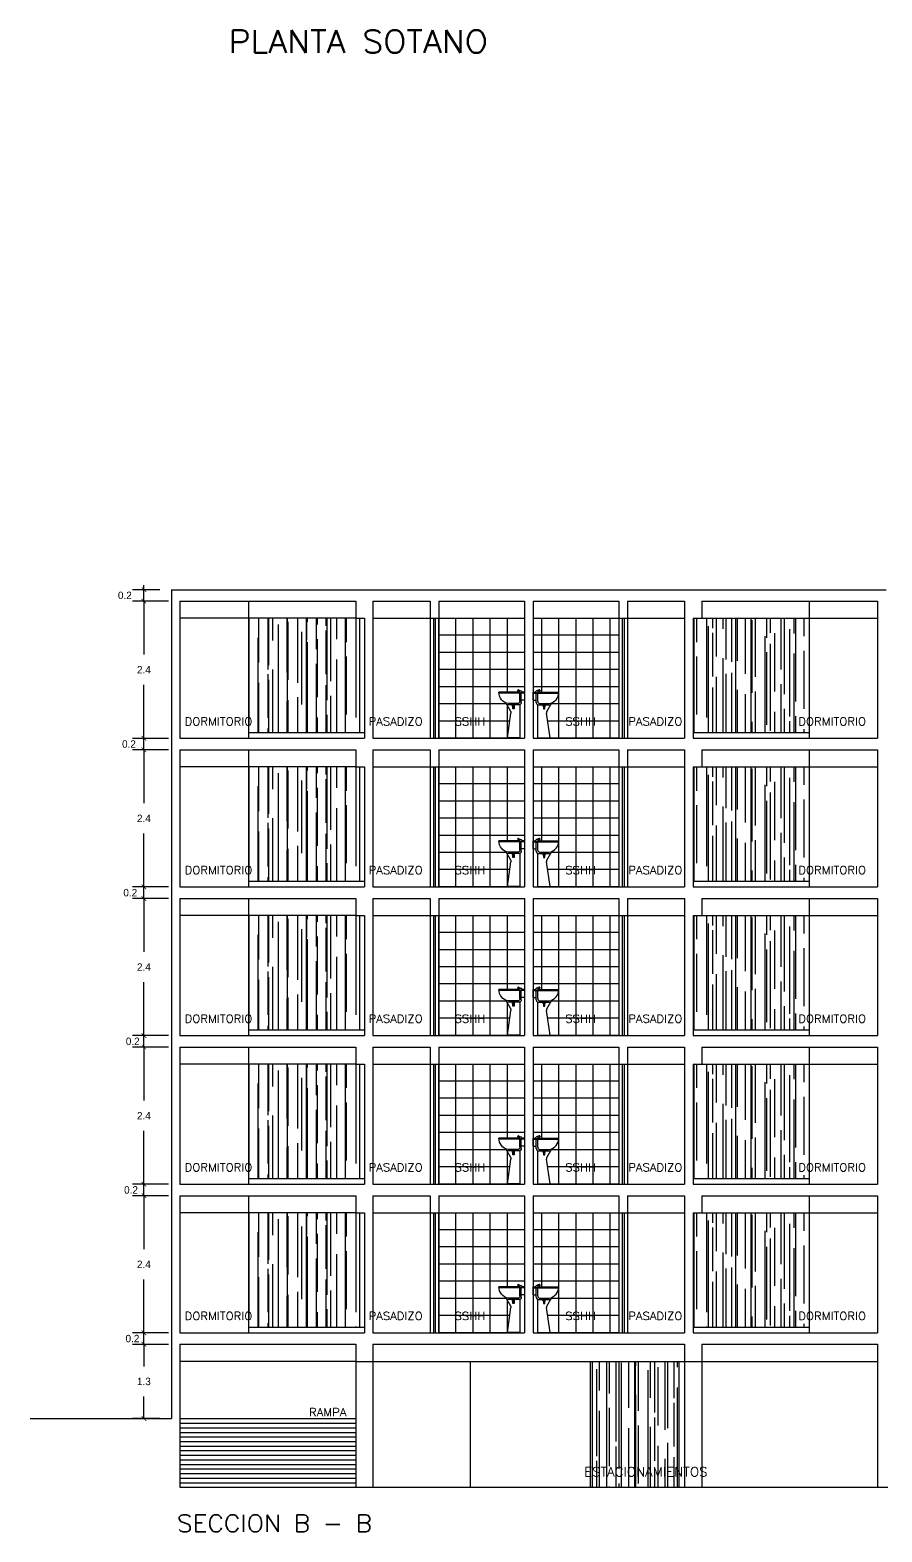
# Model space of a CAD drawing. Header units: millimetres. Extents: x 223 to 336, y 70 to 137.
# Drawn here: x 295.68 to 310.58, y 69.76 to 96.03 of the extents above; entities that cross this region are included whole.
import ezdxf

# ---------------------------------------------------------------- set-up
doc = ezdxf.new("R2010")
doc.units = ezdxf.units.MM
doc.linetypes.add('CENTERX2', pattern=[101.6, 63.5, -12.7, 12.7, -12.7])
doc.linetypes.add('HIDDEN', pattern=[9.525, 6.35, -3.175])
doc.layers.add('COTAS', color=3, linetype='Continuous', lineweight=9)
for name, color, linetype in [('linea-corte', 140, 'CENTERX2'), ('MUEBLES', 253, 'Continuous'), ('MUROS', 5, 'Continuous'), ('MUROS-BAJOS', 40, 'Continuous'), ('pisos', 8, 'Continuous'), ('PROYECCIONES', 6, 'HIDDEN'), ('TEXTOS', 4, 'Continuous')]:
    doc.layers.add(name, color=color, linetype=linetype)
doc.layers.add('VENTANAS', color=250, linetype='Continuous', plot=False)
doc.styles.add('ROMANS', font='romans.shx', dxfattribs={"height": 0.05})
doc.dimstyles.new('ISO-25', dxfattribs={"dimtxt": 0.13, "dimasz": 0.08, "dimexe": 0.2, "dimexo": 0.2, "dimgap": 0.2, "dimtad": 0, "dimtih": 1, "dimtoh": 1, "dimdec": 3, "dimdsep": 46, "dimtxsty": 'Standard', "dimblk": 'ARCHTICK', "dimcen": 3, "dimadec": 0, "dimazin": 0, "dimtfac": 1, "dimtdec": 3, "dimtmove": 0, "dimatfit": 3, "dimldrblk": 'ARCHTICK', "dimfxl": 1, "dimarcsym": 0})
pattern_1 = [(90, (-52.3726, 33.65378), (-0.254, 0.5588), [3.81, -0.508, 1.27, -0.254]), (90, (-52.4996, 33.9916), (-0.33782, -0.254), [0.762, -0.08382, 1.524, -0.1905]), (90, (-52.5885, 33.78078), (-0.17018, 1.3208), [2.032, -0.3556, 1.016, -0.254])]

# ---------------------------------------------------------------- blocks, each defined once
blk = doc.blocks.new('Lavatl04')
for p, q in [((-0.081, 0.8), (-0.081, 0.661)), ((-0.081, 0.8), (-0.041, 0.8)), ((-0.053, 0.781), (-0.041, 0.799)), ((-0.041, 0.799), (0.002, 0.782)), ((-0.004, 0.825), (0, 0.829)), ((0.01, 0.8), (0.369, 0.8)), ((0.023, 0.824), (0.011, 0.814)), ((0.026, 0.82), (0.023, 0.824)), ((0.025, 0.84), (0.034, 0.841)), ((0.036, 0.84), (0.044, 0.827)), ((-0.081, 0.782), (0.367, 0.782)), ((-0.081, 0.661), (-0.024, 0.661)), ((-0.024, 0.62), (-0.024, 0.782)), ((0, 0.584), (0, 0)), ((0.001, 0.64), (0.001, 0.782)), ((0.016, 0.58), (0.095, 0.58)), ((0.041, 0.6), (0.202, 0.6)), ((0.089, 0.58), (0.089, 0.6)), ((0.095, 0.55), (0.095, 0.58)), ((0.095, 0.55), (0.131, 0.55)), ((0.101, 0.55), (0.101, 0.507)), ((0.113, 0.52), (0.113, 0.589)), ((0.124, 0.507), (0.124, 0.55)), ((0.131, 0.55), (0.131, 0.6)), ((0.131, 0.58), (0.229, 0.58)), ((0.161, 0.46), (0.247, 0.614)), ((0.101, 0.507), (0.124, 0.507)), ((0.22, 0), (0.157, 0.435)), ((0, 0), (0.22, 0))]:
    blk.add_line(p, q)
for centre, radius, start, end in [((-0.129, 0.888), 0.125, 314.6172, 329.5794), ((-0.013, 0.795), 0.0309, 40.4446, 106.8061), ((-0.021, 0.809), 0.0329, 307.0799, 10.7008), ((0.028, 0.8), 0.04, 94.2323, 134.7027), ((0.028, 0.843), 0.0233, 265.758, 314.6559), ((0.035, 0.839), 0.002, 30.988, 94.2323), ((0.166, 0.8), 0.203, 280.1256, 0), ((0.016, 0.62), 0.04, 180, 270), ((0.041, 0.64), 0.04, 180, 270), ((0.196, 0.441), 0.04, 150.8647, 188.264)]:
    blk.add_arc(centre, radius, start, end)
blk = doc.blocks.new('_ARCHTICK')
at = {"color": 0, "linetype": 'ByBlock', "const_width": 0.15}
blk.add_lwpolyline([(-0.5, -0.5), (0.5, 0.5)], dxfattribs=at)
blk = doc.blocks.new('*D134')
at = {"layer": 'COTAS', "color": 0, "lineweight": -2, "ltscale": 0.05, "transparency": 16777216}
for p, q in [((298.102, 73.045), (297.472, 73.045)), ((297.672, 73.045), (297.672, 72.66)), ((297.672, 71.745), (297.672, 72.13)), ((297.952, 71.745), (297.472, 71.745))]:
    blk.add_line(p, q, dxfattribs=at)
at = {"layer": 'Defpoints', "color": 0, "ltscale": 0.05, "transparency": 16777216}
for p in [(297.672, 73.045), (298.302, 73.045), (298.152, 71.745)]:
    blk.add_point(p, dxfattribs=at)
at = {"layer": 'COTAS', "color": 0, "lineweight": -2, "ltscale": 0.05, "transparency": 16777216, "xscale": 0.08, "yscale": 0.08, "zscale": 0.08}
for p, rotation in [((297.672, 73.045), 90), ((297.672, 71.745), 270)]:
    blk.add_blockref('_ARCHTICK', p, dxfattribs=dict(at, rotation=rotation))
at = {"layer": 'COTAS', "color": 0, "ltscale": 0.05, "transparency": 16777216, "insert": (297.672, 72.395), "char_height": 0.13, "attachment_point": 5}
blk.add_mtext('1.3', dxfattribs=at)
blk = doc.blocks.new('*D135')
at = {"layer": 'COTAS', "color": 0, "lineweight": -2, "ltscale": 0.05, "transparency": 16777216}
for p, q in [((297.672, 73.245), (297.672, 73.325)), ((298.102, 73.245), (297.472, 73.245)), ((298.102, 73.045), (297.472, 73.045)), ((297.672, 73.045), (297.672, 73.245)), ((297.672, 73.045), (297.672, 73.245)), ((297.672, 73.045), (297.672, 72.965))]:
    blk.add_line(p, q, dxfattribs=at)
at = {"layer": 'Defpoints', "color": 0, "ltscale": 0.05, "transparency": 16777216}
for p in [(297.672, 73.245), (298.302, 73.245), (298.302, 73.045)]:
    blk.add_point(p, dxfattribs=at)
at = {"layer": 'COTAS', "color": 0, "lineweight": -2, "ltscale": 0.05, "transparency": 16777216, "xscale": 0.08, "yscale": 0.08, "zscale": 0.08}
for p, rotation in [((297.672, 73.245), 270), ((297.672, 73.045), 90)]:
    blk.add_blockref('_ARCHTICK', p, dxfattribs=dict(at, rotation=rotation))
at = {"layer": 'COTAS', "color": 0, "ltscale": 0.05, "transparency": 16777216, "insert": (297.472, 73.145), "char_height": 0.13, "attachment_point": 5}
blk.add_mtext('0.2', dxfattribs=at)
blk = doc.blocks.new('*D136')
at = {"layer": 'COTAS', "color": 0, "lineweight": -2, "ltscale": 0.05, "transparency": 16777216}
for p, q in [((298.102, 75.645), (297.472, 75.645)), ((297.672, 75.645), (297.672, 74.71)), ((297.672, 73.245), (297.672, 74.18)), ((298.102, 73.245), (297.472, 73.245))]:
    blk.add_line(p, q, dxfattribs=at)
at = {"layer": 'Defpoints', "color": 0, "ltscale": 0.05, "transparency": 16777216}
for p in [(297.672, 75.645), (298.302, 75.645), (298.302, 73.245)]:
    blk.add_point(p, dxfattribs=at)
at = {"layer": 'COTAS', "color": 0, "lineweight": -2, "ltscale": 0.05, "transparency": 16777216, "xscale": 0.08, "yscale": 0.08, "zscale": 0.08}
for p, rotation in [((297.672, 75.645), 90), ((297.672, 73.245), 270)]:
    blk.add_blockref('_ARCHTICK', p, dxfattribs=dict(at, rotation=rotation))
at = {"layer": 'COTAS', "color": 0, "ltscale": 0.05, "transparency": 16777216, "insert": (297.672, 74.445), "char_height": 0.13, "attachment_point": 5}
blk.add_mtext('2.4', dxfattribs=at)
blk = doc.blocks.new('*D137')
at = {"layer": 'COTAS', "color": 0, "lineweight": -2, "ltscale": 0.05, "transparency": 16777216}
for p, q in [((297.672, 75.845), (297.672, 75.925)), ((298.102, 75.845), (297.472, 75.845)), ((297.672, 75.645), (297.672, 75.845)), ((297.672, 75.645), (297.672, 75.845)), ((298.102, 75.645), (297.472, 75.645)), ((297.672, 75.645), (297.672, 75.565))]:
    blk.add_line(p, q, dxfattribs=at)
at = {"layer": 'Defpoints', "color": 0, "ltscale": 0.05, "transparency": 16777216}
for p in [(297.672, 75.845), (298.302, 75.845), (298.302, 75.645)]:
    blk.add_point(p, dxfattribs=at)
at = {"layer": 'COTAS', "color": 0, "lineweight": -2, "ltscale": 0.05, "transparency": 16777216, "xscale": 0.08, "yscale": 0.08, "zscale": 0.08}
for p, rotation in [((297.672, 75.845), 270), ((297.672, 75.645), 90)]:
    blk.add_blockref('_ARCHTICK', p, dxfattribs=dict(at, rotation=rotation))
at = {"layer": 'COTAS', "color": 0, "ltscale": 0.05, "transparency": 16777216, "insert": (297.447, 75.745), "char_height": 0.13, "attachment_point": 5}
blk.add_mtext('0.2', dxfattribs=at)
blk = doc.blocks.new('*D138')
at = {"layer": 'COTAS', "color": 0, "lineweight": -2, "ltscale": 0.05, "transparency": 16777216}
for p, q in [((298.102, 78.245), (297.472, 78.245)), ((297.672, 78.245), (297.672, 77.31)), ((297.672, 75.845), (297.672, 76.78)), ((298.102, 75.845), (297.472, 75.845))]:
    blk.add_line(p, q, dxfattribs=at)
at = {"layer": 'Defpoints', "color": 0, "ltscale": 0.05, "transparency": 16777216}
for p in [(297.672, 78.245), (298.302, 78.245), (298.302, 75.845)]:
    blk.add_point(p, dxfattribs=at)
at = {"layer": 'COTAS', "color": 0, "lineweight": -2, "ltscale": 0.05, "transparency": 16777216, "xscale": 0.08, "yscale": 0.08, "zscale": 0.08}
for p, rotation in [((297.672, 78.245), 90), ((297.672, 75.845), 270)]:
    blk.add_blockref('_ARCHTICK', p, dxfattribs=dict(at, rotation=rotation))
at = {"layer": 'COTAS', "color": 0, "ltscale": 0.05, "transparency": 16777216, "insert": (297.672, 77.045), "char_height": 0.13, "attachment_point": 5}
blk.add_mtext('2.4', dxfattribs=at)
blk = doc.blocks.new('*D139')
at = {"layer": 'COTAS', "color": 0, "lineweight": -2, "ltscale": 0.05, "transparency": 16777216}
for p, q in [((298.102, 78.445), (297.472, 78.445)), ((297.672, 78.445), (297.672, 78.525)), ((297.672, 78.245), (297.672, 78.445)), ((297.672, 78.245), (297.672, 78.445)), ((298.102, 78.245), (297.472, 78.245)), ((297.672, 78.245), (297.672, 78.165))]:
    blk.add_line(p, q, dxfattribs=at)
at = {"layer": 'Defpoints', "color": 0, "ltscale": 0.05, "transparency": 16777216}
for p in [(297.672, 78.445), (298.302, 78.445), (298.302, 78.245)]:
    blk.add_point(p, dxfattribs=at)
at = {"layer": 'COTAS', "color": 0, "lineweight": -2, "ltscale": 0.05, "transparency": 16777216, "xscale": 0.08, "yscale": 0.08, "zscale": 0.08}
for p, rotation in [((297.672, 78.445), 270), ((297.672, 78.245), 90)]:
    blk.add_blockref('_ARCHTICK', p, dxfattribs=dict(at, rotation=rotation))
at = {"layer": 'COTAS', "color": 0, "ltscale": 0.05, "transparency": 16777216, "insert": (297.477, 78.345), "char_height": 0.13, "attachment_point": 5}
blk.add_mtext('0.2', dxfattribs=at)
blk = doc.blocks.new('*D140')
at = {"layer": 'COTAS', "color": 0, "lineweight": -2, "ltscale": 0.05, "transparency": 16777216}
for p, q in [((298.102, 80.845), (297.472, 80.845)), ((297.672, 80.845), (297.672, 79.91)), ((297.672, 78.445), (297.672, 79.38)), ((298.102, 78.445), (297.472, 78.445))]:
    blk.add_line(p, q, dxfattribs=at)
at = {"layer": 'Defpoints', "color": 0, "ltscale": 0.05, "transparency": 16777216}
for p in [(297.672, 80.845), (298.302, 80.845), (298.302, 78.445)]:
    blk.add_point(p, dxfattribs=at)
at = {"layer": 'COTAS', "color": 0, "lineweight": -2, "ltscale": 0.05, "transparency": 16777216, "xscale": 0.08, "yscale": 0.08, "zscale": 0.08}
for p, rotation in [((297.672, 80.845), 90), ((297.672, 78.445), 270)]:
    blk.add_blockref('_ARCHTICK', p, dxfattribs=dict(at, rotation=rotation))
at = {"layer": 'COTAS', "color": 0, "ltscale": 0.05, "transparency": 16777216, "insert": (297.672, 79.645), "char_height": 0.13, "attachment_point": 5}
blk.add_mtext('2.4', dxfattribs=at)
blk = doc.blocks.new('*D141')
at = {"layer": 'COTAS', "color": 0, "lineweight": -2, "ltscale": 0.05, "transparency": 16777216}
for p, q in [((298.102, 81.045), (297.472, 81.045)), ((297.672, 81.045), (297.672, 81.125)), ((297.672, 80.845), (297.672, 81.045)), ((297.672, 80.845), (297.672, 81.045)), ((298.102, 80.845), (297.472, 80.845)), ((297.672, 80.845), (297.672, 80.765))]:
    blk.add_line(p, q, dxfattribs=at)
at = {"layer": 'Defpoints', "color": 0, "ltscale": 0.05, "transparency": 16777216}
for p in [(297.672, 81.045), (298.302, 81.045), (298.302, 80.845)]:
    blk.add_point(p, dxfattribs=at)
at = {"layer": 'COTAS', "color": 0, "lineweight": -2, "ltscale": 0.05, "transparency": 16777216, "xscale": 0.08, "yscale": 0.08, "zscale": 0.08}
for p, rotation in [((297.672, 81.045), 270), ((297.672, 80.845), 90)]:
    blk.add_blockref('_ARCHTICK', p, dxfattribs=dict(at, rotation=rotation))
at = {"layer": 'COTAS', "color": 0, "ltscale": 0.05, "transparency": 16777216, "insert": (297.434, 80.945), "char_height": 0.13, "attachment_point": 5}
blk.add_mtext('0.2', dxfattribs=at)
blk = doc.blocks.new('*D142')
at = {"layer": 'COTAS', "color": 0, "lineweight": -2, "ltscale": 0.05, "transparency": 16777216}
for p, q in [((298.102, 83.445), (297.472, 83.445)), ((297.672, 83.445), (297.672, 82.51)), ((297.672, 81.045), (297.672, 81.98)), ((298.102, 81.045), (297.472, 81.045))]:
    blk.add_line(p, q, dxfattribs=at)
at = {"layer": 'Defpoints', "color": 0, "ltscale": 0.05, "transparency": 16777216}
for p in [(297.672, 83.445), (298.302, 83.445), (298.302, 81.045)]:
    blk.add_point(p, dxfattribs=at)
at = {"layer": 'COTAS', "color": 0, "lineweight": -2, "ltscale": 0.05, "transparency": 16777216, "xscale": 0.08, "yscale": 0.08, "zscale": 0.08}
for p, rotation in [((297.672, 83.445), 90), ((297.672, 81.045), 270)]:
    blk.add_blockref('_ARCHTICK', p, dxfattribs=dict(at, rotation=rotation))
at = {"layer": 'COTAS', "color": 0, "ltscale": 0.05, "transparency": 16777216, "insert": (297.672, 82.245), "char_height": 0.13, "attachment_point": 5}
blk.add_mtext('2.4', dxfattribs=at)
blk = doc.blocks.new('*D143')
at = {"layer": 'COTAS', "color": 0, "lineweight": -2, "ltscale": 0.05, "transparency": 16777216}
for p, q in [((298.102, 83.645), (297.472, 83.645)), ((297.672, 83.645), (297.672, 83.725)), ((297.672, 83.445), (297.672, 83.645)), ((297.672, 83.445), (297.672, 83.645)), ((298.102, 83.445), (297.472, 83.445)), ((297.672, 83.445), (297.672, 83.365))]:
    blk.add_line(p, q, dxfattribs=at)
at = {"layer": 'Defpoints', "color": 0, "ltscale": 0.05, "transparency": 16777216}
for p in [(297.672, 83.645), (298.302, 83.645), (298.302, 83.445)]:
    blk.add_point(p, dxfattribs=at)
at = {"layer": 'COTAS', "color": 0, "lineweight": -2, "ltscale": 0.05, "transparency": 16777216, "xscale": 0.08, "yscale": 0.08, "zscale": 0.08}
for p, rotation in [((297.672, 83.645), 270), ((297.672, 83.445), 90)]:
    blk.add_blockref('_ARCHTICK', p, dxfattribs=dict(at, rotation=rotation))
at = {"layer": 'COTAS', "color": 0, "ltscale": 0.05, "transparency": 16777216, "insert": (297.411, 83.545), "char_height": 0.13, "attachment_point": 5}
blk.add_mtext('0.2', dxfattribs=at)
blk = doc.blocks.new('*D144')
at = {"layer": 'COTAS', "color": 0, "lineweight": -2, "ltscale": 0.05, "transparency": 16777216}
for p, q in [((298.102, 86.045), (297.472, 86.045)), ((297.672, 86.045), (297.672, 85.11)), ((297.672, 83.645), (297.672, 84.58)), ((298.102, 83.645), (297.472, 83.645))]:
    blk.add_line(p, q, dxfattribs=at)
at = {"layer": 'Defpoints', "color": 0, "ltscale": 0.05, "transparency": 16777216}
for p in [(297.672, 86.045), (298.302, 86.045), (298.302, 83.645)]:
    blk.add_point(p, dxfattribs=at)
at = {"layer": 'COTAS', "color": 0, "lineweight": -2, "ltscale": 0.05, "transparency": 16777216, "xscale": 0.08, "yscale": 0.08, "zscale": 0.08}
for p, rotation in [((297.672, 86.045), 90), ((297.672, 83.645), 270)]:
    blk.add_blockref('_ARCHTICK', p, dxfattribs=dict(at, rotation=rotation))
at = {"layer": 'COTAS', "color": 0, "ltscale": 0.05, "transparency": 16777216, "insert": (297.672, 84.845), "char_height": 0.13, "attachment_point": 5}
blk.add_mtext('2.4', dxfattribs=at)
blk = doc.blocks.new('*D145')
at = {"layer": 'COTAS', "color": 0, "lineweight": -2, "ltscale": 0.05, "transparency": 16777216}
for p, q in [((297.952, 86.245), (297.472, 86.245)), ((297.672, 86.245), (297.672, 86.325)), ((297.672, 86.045), (297.672, 86.245)), ((297.672, 86.045), (297.672, 86.245)), ((298.102, 86.045), (297.472, 86.045)), ((297.672, 86.045), (297.672, 85.965))]:
    blk.add_line(p, q, dxfattribs=at)
at = {"layer": 'Defpoints', "color": 0, "ltscale": 0.05, "transparency": 16777216}
for p in [(297.672, 86.245), (298.152, 86.245), (298.302, 86.045)]:
    blk.add_point(p, dxfattribs=at)
at = {"layer": 'COTAS', "color": 0, "lineweight": -2, "ltscale": 0.05, "transparency": 16777216, "xscale": 0.08, "yscale": 0.08, "zscale": 0.08}
for p, rotation in [((297.672, 86.245), 270), ((297.672, 86.045), 90)]:
    blk.add_blockref('_ARCHTICK', p, dxfattribs=dict(at, rotation=rotation))
at = {"layer": 'COTAS', "color": 0, "ltscale": 0.05, "transparency": 16777216, "insert": (297.339, 86.145), "char_height": 0.13, "attachment_point": 5}
blk.add_mtext('0.2', dxfattribs=at)

msp = doc.modelspace()

# ---------------------------------------------------------------- hatches: boundary and pattern name
at = {"layer": 'MUEBLES', "ltscale": 0.05}
h = msp.add_hatch(dxfattribs=at)
h.set_pattern_fill('AR-RROOF', color=256, scale=0.01, angle=90, style=0)
h.set_pattern_definition([(90, (-52.3726, 44.05378), (-0.254, 0.5588), [3.81, -0.508, 1.27, -0.254]), (90, (-52.4996, 44.3916), (-0.33782, -0.254), [0.762, -0.08382, 1.524, -0.1905]), (90, (-52.5885, 44.18078), (-0.17018, 1.3208), [2.032, -0.3556, 1.016, -0.254])])
h.paths.add_polyline_path([(300.51439, 85.74523), (299.50189, 85.74523), (299.50189, 83.74523), (300.51439, 83.74523)])
h.paths.add_polyline_path([(301.52689, 85.74523), (301.37689, 85.74523), (300.51439, 85.74523), (300.51439, 83.74523), (301.52689, 83.74523)])
h.paths.add_polyline_path([(307.27689, 83.74523), (308.28939, 83.74523), (308.28939, 85.74523), (307.42689, 85.74523), (307.27689, 85.74523)])
h.paths.add_polyline_path([(309.30189, 85.74523), (308.28939, 85.74523), (308.28939, 83.74523), (309.30189, 83.74523)])
h = msp.add_hatch(dxfattribs=at)
h.set_pattern_fill('AR-RROOF', color=256, scale=0.01, angle=90, style=0)
h.set_pattern_definition([(90, (-52.3726, 41.45378), (-0.254, 0.5588), [3.81, -0.508, 1.27, -0.254]), (90, (-52.4996, 41.7916), (-0.33782, -0.254), [0.762, -0.08382, 1.524, -0.1905]), (90, (-52.5885, 41.58078), (-0.17018, 1.3208), [2.032, -0.3556, 1.016, -0.254])])
h.paths.add_polyline_path([(300.51439, 83.14523), (299.50189, 83.14523), (299.50189, 81.14523), (300.51439, 81.14523)])
h.paths.add_polyline_path([(301.52689, 83.14523), (301.37689, 83.14523), (300.51439, 83.14523), (300.51439, 81.14523), (301.52689, 81.14523)])
h.paths.add_polyline_path([(307.27689, 81.14523), (308.28939, 81.14523), (308.28939, 83.14523), (307.42689, 83.14523), (307.27689, 83.14523)])
h.paths.add_polyline_path([(309.30189, 83.14523), (308.28939, 83.14523), (308.28939, 81.14523), (309.30189, 81.14523)])
h = msp.add_hatch(dxfattribs=at)
h.set_pattern_fill('AR-RROOF', color=256, scale=0.01, angle=90, style=0)
h.set_pattern_definition([(90, (-52.3726, 38.85378), (-0.254, 0.5588), [3.81, -0.508, 1.27, -0.254]), (90, (-52.4996, 39.1916), (-0.33782, -0.254), [0.762, -0.08382, 1.524, -0.1905]), (90, (-52.5885, 38.98078), (-0.17018, 1.3208), [2.032, -0.3556, 1.016, -0.254])])
h.paths.add_polyline_path([(300.51439, 80.54523), (299.50189, 80.54523), (299.50189, 78.54523), (300.51439, 78.54523)])
h.paths.add_polyline_path([(301.52689, 80.54523), (301.37689, 80.54523), (300.51439, 80.54523), (300.51439, 78.54523), (301.52689, 78.54523)])
h.paths.add_polyline_path([(307.27689, 78.54523), (308.28939, 78.54523), (308.28939, 80.54523), (307.42689, 80.54523), (307.27689, 80.54523)])
h.paths.add_polyline_path([(309.30189, 80.54523), (308.28939, 80.54523), (308.28939, 78.54523), (309.30189, 78.54523)])
h = msp.add_hatch(dxfattribs=at)
h.set_pattern_fill('AR-RROOF', color=256, scale=0.01, angle=90, style=0)
h.set_pattern_definition([(90, (-52.3726, 36.25378), (-0.254, 0.5588), [3.81, -0.508, 1.27, -0.254]), (90, (-52.4996, 36.5916), (-0.33782, -0.254), [0.762, -0.08382, 1.524, -0.1905]), (90, (-52.5885, 36.38078), (-0.17018, 1.3208), [2.032, -0.3556, 1.016, -0.254])])
h.paths.add_polyline_path([(300.51439, 77.94523), (299.50189, 77.94523), (299.50189, 75.94523), (300.51439, 75.94523)])
h.paths.add_polyline_path([(301.52689, 77.94523), (301.37689, 77.94523), (300.51439, 77.94523), (300.51439, 75.94523), (301.52689, 75.94523)])
h.paths.add_polyline_path([(307.27689, 75.94523), (308.28939, 75.94523), (308.28939, 77.94523), (307.42689, 77.94523), (307.27689, 77.94523)])
h.paths.add_polyline_path([(309.30189, 77.94523), (308.28939, 77.94523), (308.28939, 75.94523), (309.30189, 75.94523)])
h = msp.add_hatch(dxfattribs=at)
h.set_pattern_fill('AR-RROOF', color=256, scale=0.01, angle=90, style=0)
h.set_pattern_definition(pattern_1)
h.paths.add_polyline_path([(300.51439, 75.34523), (299.50189, 75.34523), (299.50189, 73.34523), (300.51439, 73.34523)])
h.paths.add_polyline_path([(301.52689, 75.34523), (301.37689, 75.34523), (300.51439, 75.34523), (300.51439, 73.34523), (301.52689, 73.34523)])
h.paths.add_polyline_path([(307.27689, 73.34523), (308.28939, 73.34523), (308.28939, 75.34523), (307.42689, 75.34523), (307.27689, 75.34523)])
h.paths.add_polyline_path([(309.30189, 75.34523), (308.28939, 75.34523), (308.28939, 73.34523), (309.30189, 73.34523)])
h = msp.add_hatch(dxfattribs=at)
h.set_pattern_fill('AR-RROOF', color=256, scale=0.01, angle=90, style=0)
h.set_pattern_definition(pattern_1)
h.paths.add_polyline_path([(306.25189, 72.74523), (305.47689, 72.74523), (305.47689, 70.54523), (306.25189, 70.54523)])
h.paths.add_polyline_path([(306.25189, 70.54523), (307.02689, 70.54523), (307.02689, 72.74523), (306.25189, 72.74523)])
h.paths.add_polyline_path([(305.36265, 70.69559), (307.78157, 70.69559), (307.78157, 70.93559), (305.36265, 70.93559)], flags=9)
at = {"layer": 'pisos', "ltscale": 0.05}
h = msp.add_hatch(dxfattribs=at)
h.set_pattern_fill('_USER,_O', color=256, scale=0.3, angle=-180, double=1, pattern_type=0)
h.set_pattern_definition([(180, (-52.3726, 44.05378), (-1e-16, -0.3), []), (270, (-52.3726, 44.05378), (0.3, -6e-17), [])])
h.paths.add_polyline_path([(303.87782, 84.45156), (304.2371, 84.45156, -0.10460077), (304.23607, 84.46514), (304.22701, 84.47286, -0.2855688), (304.203, 84.4783), (304.21157, 84.49259), (304.23731, 84.49068), (304.25155, 84.47658, -0.14223848), (304.26876, 84.4764, 0.06290556), (304.2879, 84.45156), (304.32689, 84.45156), (304.32689, 85.74523), (302.82689, 85.74523), (302.82689, 83.64523), (304.02642, 83.64523), (304.09049, 84.08637, 0.16464919), (304.08585, 84.1116), (304.00025, 84.26517, -0.29904865)])
h.paths.add_polyline_path([(304.92596, 84.45156, -0.29904865), (304.80353, 84.26517), (304.71793, 84.1116, 0.16464919), (304.71328, 84.08637), (304.77735, 83.64523), (305.97689, 83.64523), (305.97689, 85.74523), (304.47689, 85.74523), (304.47689, 84.45156), (304.51587, 84.45156, 0.06290556), (304.53502, 84.4764, -0.14223848), (304.55222, 84.47658), (304.56647, 84.49068), (304.5922, 84.49259), (304.60078, 84.4783, -0.2855688), (304.57677, 84.47286), (304.5677, 84.46514, -0.10460077), (304.56668, 84.45156)])
h.paths.add_polyline_path([(303.06829, 83.83248), (303.76793, 83.83248), (303.76793, 84.04965), (303.06829, 84.04965)], flags=24)
h.paths.add_polyline_path([(305.00312, 83.83248), (305.70276, 83.83248), (305.70276, 84.04965), (305.00312, 84.04965)], flags=24)
h = msp.add_hatch(dxfattribs=at)
h.set_pattern_fill('_USER,_O', color=256, scale=0.3, angle=-180, double=1, pattern_type=0)
h.set_pattern_definition([(180, (-52.3726, 41.45378), (-1e-16, -0.3), []), (270, (-52.3726, 41.45378), (0.3, -6e-17), [])])
h.paths.add_polyline_path([(303.87782, 81.85156), (304.2371, 81.85156, -0.10460077), (304.23607, 81.86514), (304.22701, 81.87286, -0.2855688), (304.203, 81.8783), (304.21157, 81.89259), (304.23731, 81.89068), (304.25155, 81.87658, -0.14223848), (304.26876, 81.8764, 0.06290556), (304.2879, 81.85156), (304.32689, 81.85156), (304.32689, 83.14523), (302.82689, 83.14523), (302.82689, 81.04523), (304.02642, 81.04523), (304.09049, 81.48637, 0.16464919), (304.08585, 81.5116), (304.00025, 81.66517, -0.29904865)])
h.paths.add_polyline_path([(304.92596, 81.85156, -0.29904865), (304.80353, 81.66517), (304.71793, 81.5116, 0.16464919), (304.71328, 81.48637), (304.77735, 81.04523), (305.97689, 81.04523), (305.97689, 83.14523), (304.47689, 83.14523), (304.47689, 81.85156), (304.51587, 81.85156, 0.06290556), (304.53502, 81.8764, -0.14223848), (304.55222, 81.87658), (304.56647, 81.89068), (304.5922, 81.89259), (304.60078, 81.8783, -0.2855688), (304.57677, 81.87286), (304.5677, 81.86514, -0.10460077), (304.56668, 81.85156)])
h.paths.add_polyline_path([(303.06829, 81.23248), (303.76793, 81.23248), (303.76793, 81.44965), (303.06829, 81.44965)], flags=24)
h.paths.add_polyline_path([(305.00312, 81.23248), (305.70276, 81.23248), (305.70276, 81.44965), (305.00312, 81.44965)], flags=24)
h = msp.add_hatch(dxfattribs=at)
h.set_pattern_fill('_USER,_O', color=256, scale=0.3, angle=-180, double=1, pattern_type=0)
h.set_pattern_definition([(180, (-52.3726, 38.85378), (-1e-16, -0.3), []), (270, (-52.3726, 38.85378), (0.3, -6e-17), [])])
h.paths.add_polyline_path([(303.87782, 79.25156), (304.2371, 79.25156, -0.10460077), (304.23607, 79.26514), (304.22701, 79.27286, -0.2855688), (304.203, 79.2783), (304.21157, 79.29259), (304.23731, 79.29068), (304.25155, 79.27658, -0.14223848), (304.26876, 79.2764, 0.06290556), (304.2879, 79.25156), (304.32689, 79.25156), (304.32689, 80.54523), (302.82689, 80.54523), (302.82689, 78.44523), (304.02642, 78.44523), (304.09049, 78.88637, 0.16464919), (304.08585, 78.9116), (304.00025, 79.06517, -0.29904865)])
h.paths.add_polyline_path([(304.92596, 79.25156, -0.29904865), (304.80353, 79.06517), (304.71793, 78.9116, 0.16464919), (304.71328, 78.88637), (304.77735, 78.44523), (305.97689, 78.44523), (305.97689, 80.54523), (304.47689, 80.54523), (304.47689, 79.25156), (304.51587, 79.25156, 0.06290556), (304.53502, 79.2764, -0.14223848), (304.55222, 79.27658), (304.56647, 79.29068), (304.5922, 79.29259), (304.60078, 79.2783, -0.2855688), (304.57677, 79.27286), (304.5677, 79.26514, -0.10460077), (304.56668, 79.25156)])
h.paths.add_polyline_path([(303.06829, 78.63248), (303.76793, 78.63248), (303.76793, 78.84965), (303.06829, 78.84965)], flags=24)
h.paths.add_polyline_path([(305.00312, 78.63248), (305.70276, 78.63248), (305.70276, 78.84965), (305.00312, 78.84965)], flags=24)
h = msp.add_hatch(dxfattribs=at)
h.set_pattern_fill('_USER,_O', color=256, scale=0.3, angle=-180, double=1, pattern_type=0)
h.set_pattern_definition([(180, (-52.3726, 36.25378), (-1e-16, -0.3), []), (270, (-52.3726, 36.25378), (0.3, -6e-17), [])])
h.paths.add_polyline_path([(303.87782, 76.65156), (304.2371, 76.65156, -0.10460077), (304.23607, 76.66514), (304.22701, 76.67286, -0.2855688), (304.203, 76.6783), (304.21157, 76.69259), (304.23731, 76.69068), (304.25155, 76.67658, -0.14223848), (304.26876, 76.6764, 0.06290556), (304.2879, 76.65156), (304.32689, 76.65156), (304.32689, 77.94523), (302.82689, 77.94523), (302.82689, 75.84523), (304.02642, 75.84523), (304.09049, 76.28637, 0.16464919), (304.08585, 76.3116), (304.00025, 76.46517, -0.29904865)])
h.paths.add_polyline_path([(304.92596, 76.65156, -0.29904865), (304.80353, 76.46517), (304.71793, 76.3116, 0.16464919), (304.71328, 76.28637), (304.77735, 75.84523), (305.97689, 75.84523), (305.97689, 77.94523), (304.47689, 77.94523), (304.47689, 76.65156), (304.51587, 76.65156, 0.06290556), (304.53502, 76.6764, -0.14223848), (304.55222, 76.67658), (304.56647, 76.69068), (304.5922, 76.69259), (304.60078, 76.6783, -0.2855688), (304.57677, 76.67286), (304.5677, 76.66514, -0.10460077), (304.56668, 76.65156)])
h.paths.add_polyline_path([(303.06829, 76.03248), (303.76793, 76.03248), (303.76793, 76.24965), (303.06829, 76.24965)], flags=24)
h.paths.add_polyline_path([(305.00312, 76.03248), (305.70276, 76.03248), (305.70276, 76.24965), (305.00312, 76.24965)], flags=24)
h = msp.add_hatch(dxfattribs=at)
h.set_pattern_fill('_USER,_O', color=256, scale=0.3, angle=-180, double=1, pattern_type=0)
h.set_pattern_definition([(180, (-52.3726, 33.65378), (-1e-16, -0.3), []), (270, (-52.3726, 33.65378), (0.3, -6e-17), [])])
h.paths.add_polyline_path([(303.87782, 74.05156), (304.2371, 74.05156, -0.10460077), (304.23607, 74.06514), (304.22701, 74.07286, -0.2855688), (304.203, 74.0783), (304.21157, 74.09259), (304.23731, 74.09068), (304.25155, 74.07658, -0.14223848), (304.26876, 74.0764, 0.06290556), (304.2879, 74.05156), (304.32689, 74.05156), (304.32689, 75.34523), (302.82689, 75.34523), (302.82689, 73.24523), (304.02642, 73.24523), (304.09049, 73.68637, 0.16464919), (304.08585, 73.7116), (304.00025, 73.86517, -0.29904865)])
h.paths.add_polyline_path([(304.92596, 74.05156, -0.29904865), (304.80353, 73.86517), (304.71793, 73.7116, 0.16464919), (304.71328, 73.68637), (304.77735, 73.24523), (305.97689, 73.24523), (305.97689, 75.34523), (304.47689, 75.34523), (304.47689, 74.05156), (304.51587, 74.05156, 0.06290556), (304.53502, 74.0764, -0.14223848), (304.55222, 74.07658), (304.56647, 74.09068), (304.5922, 74.09259), (304.60078, 74.0783, -0.2855688), (304.57677, 74.07286), (304.5677, 74.06514, -0.10460077), (304.56668, 74.05156)])
h.paths.add_polyline_path([(303.06829, 73.43248), (303.76793, 73.43248), (303.76793, 73.64965), (303.06829, 73.64965)], flags=24)
h.paths.add_polyline_path([(305.00312, 73.43248), (305.70276, 73.43248), (305.70276, 73.64965), (305.00312, 73.64965)], flags=24)

# ---------------------------------------------------------------- linework, layer by layer
at = {"layer": 'linea-corte', "linetype": 'Continuous', "ltscale": 0.05}
for p, q in [((295.68157, 71.74523), (298.15189, 71.74523)), ((298.30189, 70.54523), (310.50189, 70.54523))]:
    msp.add_line(p, q, dxfattribs=at)
at = {"layer": 'MUEBLES', "ltscale": 0.05}
for p, q in [((299.50189, 83.74523), (301.52689, 83.74523)), ((307.27689, 83.74523), (309.30189, 83.74523)), ((299.50189, 81.14523), (301.52689, 81.14523)), ((307.27689, 81.14523), (309.30189, 81.14523)), ((299.50189, 78.54523), (301.52689, 78.54523)), ((307.27689, 78.54523), (309.30189, 78.54523)), ((299.50189, 75.94523), (301.52689, 75.94523)), ((307.27689, 75.94523), (309.30189, 75.94523)), ((299.50189, 73.34523), (301.52689, 73.34523)), ((307.27689, 73.34523), (309.30189, 73.34523))]:
    msp.add_line(p, q, dxfattribs=at)
at = {"layer": 'MUROS', "ltscale": 0.05}
for p, q in [((298.15189, 86.24523), (298.15189, 71.74523)), ((298.15189, 86.24523), (310.65189, 86.24523)), ((298.30189, 86.04523), (301.37689, 86.04523)), ((298.30189, 86.04523), (298.30189, 83.64523)), ((301.37689, 86.04523), (301.37689, 85.74523)), ((301.67689, 86.04523), (302.67689, 86.04523)), ((301.67689, 86.04523), (301.67689, 83.64523)), ((301.67689, 86.04523), (301.67689, 85.74523)), ((302.67689, 86.04523), (302.67689, 85.74523)), ((302.82689, 86.04523), (302.82689, 85.74523)), ((302.82689, 86.04523), (304.32689, 86.04523)), ((304.32689, 86.04523), (304.32689, 85.74523)), ((304.47689, 86.04523), (305.97689, 86.04523)), ((304.47689, 86.04523), (304.47689, 85.74523)), ((305.97689, 86.04523), (305.97689, 85.74523)), ((306.12689, 86.04523), (307.12689, 86.04523)), ((306.12689, 86.04523), (306.12689, 85.74523)), ((307.12689, 86.04523), (307.12689, 83.64523)), ((307.12689, 86.04523), (307.12689, 85.74523)), ((307.42689, 86.04523), (310.50189, 86.04523)), ((307.42689, 86.04523), (307.42689, 85.74523)), ((310.50189, 86.04523), (310.50189, 83.64523)), ((301.37689, 85.74523), (301.52689, 85.74523)), ((301.52689, 85.74523), (301.52689, 83.64523)), ((302.67689, 85.74523), (302.82689, 85.74523)), ((304.32689, 85.74523), (304.32689, 83.64523)), ((304.47689, 85.74523), (304.47689, 83.64523)), ((305.97689, 85.74523), (306.12689, 85.74523)), ((307.27689, 85.74523), (307.42689, 85.74523)), ((307.27689, 85.74523), (307.27689, 83.64523)), ((298.30189, 83.64523), (301.52689, 83.64523)), ((301.67689, 83.64523), (304.32689, 83.64523)), ((304.47689, 83.64523), (307.12689, 83.64523)), ((307.27689, 83.64523), (310.50189, 83.64523)), ((298.30189, 83.44523), (301.37689, 83.44523)), ((298.30189, 83.44523), (298.30189, 81.04523)), ((301.37689, 83.44523), (301.37689, 83.14523)), ((301.67689, 83.44523), (302.67689, 83.44523)), ((301.67689, 83.44523), (301.67689, 81.04523)), ((301.67689, 83.44523), (301.67689, 83.14523)), ((302.67689, 83.44523), (302.67689, 83.14523)), ((302.82689, 83.44523), (302.82689, 83.14523)), ((302.82689, 83.44523), (304.32689, 83.44523)), ((304.32689, 83.44523), (304.32689, 83.14523)), ((304.47689, 83.44523), (305.97689, 83.44523)), ((304.47689, 83.44523), (304.47689, 83.14523)), ((305.97689, 83.44523), (305.97689, 83.14523)), ((306.12689, 83.44523), (307.12689, 83.44523)), ((306.12689, 83.44523), (306.12689, 83.14523)), ((307.12689, 83.44523), (307.12689, 81.04523)), ((307.12689, 83.44523), (307.12689, 83.14523)), ((307.42689, 83.44523), (310.50189, 83.44523)), ((307.42689, 83.44523), (307.42689, 83.14523)), ((310.50189, 83.44523), (310.50189, 81.04523)), ((301.37689, 83.14523), (301.52689, 83.14523)), ((301.52689, 83.14523), (301.52689, 81.04523)), ((302.67689, 83.14523), (302.82689, 83.14523)), ((304.32689, 83.14523), (304.32689, 81.04523)), ((304.47689, 83.14523), (304.47689, 81.04523)), ((305.97689, 83.14523), (306.12689, 83.14523)), ((307.27689, 83.14523), (307.42689, 83.14523)), ((307.27689, 83.14523), (307.27689, 81.04523)), ((298.30189, 81.04523), (301.52689, 81.04523)), ((301.67689, 81.04523), (304.32689, 81.04523)), ((304.47689, 81.04523), (307.12689, 81.04523)), ((307.27689, 81.04523), (310.50189, 81.04523)), ((298.30189, 80.84523), (301.37689, 80.84523)), ((298.30189, 80.84523), (298.30189, 78.44523)), ((301.37689, 80.84523), (301.37689, 80.54523)), ((301.67689, 80.84523), (302.67689, 80.84523)), ((301.67689, 80.84523), (301.67689, 78.44523)), ((301.67689, 80.84523), (301.67689, 80.54523)), ((302.67689, 80.84523), (302.67689, 80.54523)), ((302.82689, 80.84523), (302.82689, 80.54523)), ((302.82689, 80.84523), (304.32689, 80.84523)), ((304.32689, 80.84523), (304.32689, 80.54523)), ((304.47689, 80.84523), (305.97689, 80.84523)), ((304.47689, 80.84523), (304.47689, 80.54523)), ((305.97689, 80.84523), (305.97689, 80.54523)), ((306.12689, 80.84523), (307.12689, 80.84523)), ((306.12689, 80.84523), (306.12689, 80.54523)), ((307.12689, 80.84523), (307.12689, 78.44523)), ((307.12689, 80.84523), (307.12689, 80.54523)), ((307.42689, 80.84523), (310.50189, 80.84523)), ((307.42689, 80.84523), (307.42689, 80.54523)), ((310.50189, 80.84523), (310.50189, 78.44523)), ((301.37689, 80.54523), (301.52689, 80.54523)), ((301.52689, 80.54523), (301.52689, 78.44523)), ((302.67689, 80.54523), (302.82689, 80.54523)), ((304.32689, 80.54523), (304.32689, 78.44523)), ((304.47689, 80.54523), (304.47689, 78.44523)), ((305.97689, 80.54523), (306.12689, 80.54523)), ((307.27689, 80.54523), (307.42689, 80.54523)), ((307.27689, 80.54523), (307.27689, 78.44523)), ((298.30189, 78.44523), (301.52689, 78.44523)), ((301.67689, 78.44523), (304.32689, 78.44523)), ((304.47689, 78.44523), (307.12689, 78.44523)), ((307.27689, 78.44523), (310.50189, 78.44523)), ((298.30189, 78.24523), (301.37689, 78.24523)), ((298.30189, 78.24523), (298.30189, 75.84523)), ((301.37689, 78.24523), (301.37689, 77.94523)), ((301.67689, 78.24523), (302.67689, 78.24523)), ((301.67689, 78.24523), (301.67689, 75.84523)), ((301.67689, 78.24523), (301.67689, 77.94523)), ((302.67689, 78.24523), (302.67689, 77.94523)), ((302.82689, 78.24523), (302.82689, 77.94523)), ((302.82689, 78.24523), (304.32689, 78.24523)), ((304.32689, 78.24523), (304.32689, 77.94523)), ((304.47689, 78.24523), (305.97689, 78.24523)), ((304.47689, 78.24523), (304.47689, 77.94523)), ((305.97689, 78.24523), (305.97689, 77.94523)), ((306.12689, 78.24523), (307.12689, 78.24523)), ((306.12689, 78.24523), (306.12689, 77.94523)), ((307.12689, 78.24523), (307.12689, 75.84523)), ((307.12689, 78.24523), (307.12689, 77.94523)), ((307.42689, 78.24523), (310.50189, 78.24523)), ((307.42689, 78.24523), (307.42689, 77.94523)), ((310.50189, 78.24523), (310.50189, 75.84523)), ((301.37689, 77.94523), (301.52689, 77.94523)), ((301.52689, 77.94523), (301.52689, 75.84523)), ((302.67689, 77.94523), (302.82689, 77.94523)), ((304.32689, 77.94523), (304.32689, 75.84523)), ((304.47689, 77.94523), (304.47689, 75.84523)), ((305.97689, 77.94523), (306.12689, 77.94523)), ((307.27689, 77.94523), (307.42689, 77.94523)), ((307.27689, 77.94523), (307.27689, 75.84523)), ((298.30189, 75.84523), (301.52689, 75.84523)), ((301.67689, 75.84523), (304.32689, 75.84523)), ((304.47689, 75.84523), (307.12689, 75.84523)), ((307.27689, 75.84523), (310.50189, 75.84523)), ((298.30189, 75.64523), (301.37689, 75.64523)), ((298.30189, 75.64523), (298.30189, 73.24523)), ((301.37689, 75.64523), (301.37689, 75.34523)), ((301.67689, 75.64523), (302.67689, 75.64523)), ((301.67689, 75.64523), (301.67689, 75.34523)), ((301.67689, 75.64523), (301.67689, 73.24523)), ((302.67689, 75.64523), (302.67689, 75.34523)), ((302.82689, 75.64523), (302.82689, 75.34523)), ((302.82689, 75.64523), (304.32689, 75.64523)), ((304.32689, 75.64523), (304.32689, 75.34523)), ((304.47689, 75.64523), (304.47689, 75.34523)), ((304.47689, 75.64523), (305.97689, 75.64523)), ((305.97689, 75.64523), (305.97689, 75.34523)), ((306.12689, 75.64523), (306.12689, 75.34523)), ((306.12689, 75.64523), (307.12689, 75.64523)), ((307.12689, 75.64523), (307.12689, 73.24523)), ((307.12689, 75.64523), (307.12689, 75.34523)), ((307.42689, 75.64523), (310.50189, 75.64523)), ((307.42689, 75.64523), (307.42689, 75.34523)), ((310.50189, 75.64523), (310.50189, 73.24523)), ((301.37689, 75.34523), (301.52689, 75.34523)), ((301.52689, 75.34523), (301.52689, 73.24523)), ((302.67689, 75.34523), (302.82689, 75.34523)), ((304.32689, 75.34523), (304.32689, 73.24523)), ((304.47689, 75.34523), (304.47689, 73.24523)), ((305.97689, 75.34523), (306.12689, 75.34523)), ((307.27689, 75.34523), (307.42689, 75.34523)), ((307.27689, 75.34523), (307.27689, 73.24523)), ((298.30189, 73.24523), (301.52689, 73.24523)), ((298.30189, 73.04523), (301.37689, 73.04523)), ((298.30189, 73.04523), (298.30189, 70.54523)), ((301.37689, 73.04523), (301.37689, 72.74523)), ((301.67689, 73.24523), (304.32689, 73.24523)), ((301.67689, 73.04523), (301.67689, 72.74523)), ((301.67689, 73.04523), (307.12689, 73.04523)), ((304.47689, 73.24523), (307.12689, 73.24523)), ((307.12689, 73.04523), (307.12689, 72.74523)), ((307.27689, 73.24523), (310.50189, 73.24523)), ((307.42689, 73.04523), (307.42689, 72.74523)), ((307.42689, 73.04523), (310.50189, 73.04523)), ((310.50189, 73.04523), (310.50189, 70.54523)), ((301.37689, 72.74523), (301.67689, 72.74523)), ((307.12689, 72.74523), (307.42689, 72.74523)), ((298.30189, 70.54523), (301.37689, 70.54523))]:
    msp.add_line(p, q, dxfattribs=at)
at = {"layer": 'MUROS-BAJOS', "ltscale": 0.05}
for p, q in [((299.50189, 86.04523), (299.50189, 83.64523)), ((309.30189, 86.04523), (309.30189, 83.64523)), ((302.67689, 85.74523), (302.67689, 83.64523)), ((302.82689, 85.74523), (302.82689, 83.64523)), ((305.97689, 85.74523), (305.97689, 83.64523)), ((306.12689, 85.74523), (306.12689, 83.64523)), ((299.50189, 83.44523), (299.50189, 81.04523)), ((309.30189, 83.44523), (309.30189, 81.04523)), ((302.67689, 83.14523), (302.67689, 81.04523)), ((302.82689, 83.14523), (302.82689, 81.04523)), ((305.97689, 83.14523), (305.97689, 81.04523)), ((306.12689, 83.14523), (306.12689, 81.04523)), ((299.50189, 80.84523), (299.50189, 78.44523)), ((309.30189, 80.84523), (309.30189, 78.44523)), ((302.67689, 80.54523), (302.67689, 78.44523)), ((302.82689, 80.54523), (302.82689, 78.44523)), ((305.97689, 80.54523), (305.97689, 78.44523)), ((306.12689, 80.54523), (306.12689, 78.44523)), ((299.50189, 78.24523), (299.50189, 75.84523)), ((309.30189, 78.24523), (309.30189, 75.84523)), ((302.67689, 77.94523), (302.67689, 75.84523)), ((302.82689, 77.94523), (302.82689, 75.84523)), ((305.97689, 77.94523), (305.97689, 75.84523)), ((306.12689, 77.94523), (306.12689, 75.84523)), ((299.50189, 75.64523), (299.50189, 73.24523)), ((309.30189, 75.64523), (309.30189, 73.24523)), ((302.67689, 75.34523), (302.67689, 73.24523)), ((302.82689, 75.34523), (302.82689, 73.24523)), ((305.97689, 75.34523), (305.97689, 73.24523)), ((306.12689, 75.34523), (306.12689, 73.24523))]:
    msp.add_line(p, q, dxfattribs=at)
at = {"layer": 'pisos', "ltscale": 0.05}
for p, q in [((301.37689, 85.74523), (298.30189, 85.74523)), ((300.51439, 83.74523), (300.51439, 85.74523)), ((301.67689, 85.74523), (302.67689, 85.74523)), ((302.82689, 85.74523), (304.32689, 85.74523)), ((304.47689, 85.74523), (305.97689, 85.74523)), ((306.12689, 85.74523), (307.12689, 85.74523)), ((307.42689, 85.74523), (310.50189, 85.74523)), ((308.28939, 83.74523), (308.28939, 85.74523)), ((301.37689, 83.14523), (298.30189, 83.14523)), ((300.51439, 81.14523), (300.51439, 83.14523)), ((301.67689, 83.14523), (302.67689, 83.14523)), ((302.82689, 83.14523), (304.32689, 83.14523)), ((304.47689, 83.14523), (305.97689, 83.14523)), ((306.12689, 83.14523), (307.12689, 83.14523)), ((307.42689, 83.14523), (310.50189, 83.14523)), ((308.28939, 81.14523), (308.28939, 83.14523)), ((301.37689, 80.54523), (298.30189, 80.54523)), ((300.51439, 78.54523), (300.51439, 80.54523)), ((301.67689, 80.54523), (302.67689, 80.54523)), ((302.82689, 80.54523), (304.32689, 80.54523)), ((304.47689, 80.54523), (305.97689, 80.54523)), ((306.12689, 80.54523), (307.12689, 80.54523)), ((307.42689, 80.54523), (310.50189, 80.54523)), ((308.28939, 78.54523), (308.28939, 80.54523)), ((301.37689, 77.94523), (298.30189, 77.94523)), ((300.51439, 75.94523), (300.51439, 77.94523)), ((301.67689, 77.94523), (302.67689, 77.94523)), ((302.82689, 77.94523), (304.32689, 77.94523)), ((304.47689, 77.94523), (305.97689, 77.94523)), ((306.12689, 77.94523), (307.12689, 77.94523)), ((307.42689, 77.94523), (310.50189, 77.94523)), ((308.28939, 75.94523), (308.28939, 77.94523)), ((301.37689, 75.34523), (298.30189, 75.34523)), ((300.51439, 73.34523), (300.51439, 75.34523)), ((301.67689, 75.34523), (302.67689, 75.34523)), ((302.82689, 75.34523), (304.32689, 75.34523)), ((304.47689, 75.34523), (305.97689, 75.34523)), ((306.12689, 75.34523), (307.12689, 75.34523)), ((307.42689, 75.34523), (310.50189, 75.34523)), ((308.28939, 73.34523), (308.28939, 75.34523)), ((301.37689, 72.74523), (298.30189, 72.74523)), ((301.37689, 72.74523), (301.37689, 70.54523)), ((301.67689, 72.74523), (307.12689, 72.74523)), ((301.67689, 72.74523), (301.67689, 70.54523)), ((303.37689, 72.74523), (303.37689, 70.54523)), ((305.47689, 72.74523), (305.47689, 70.54523)), ((306.25189, 72.74523), (306.25189, 70.54523)), ((307.02689, 72.74523), (307.02689, 70.54523)), ((307.12689, 72.74523), (307.12689, 70.54523)), ((307.42689, 72.74523), (310.50189, 72.74523)), ((307.42689, 72.74523), (307.42689, 70.54523)), ((298.30189, 71.74523), (301.37689, 71.74523)), ((298.30189, 71.66523), (301.37689, 71.66523)), ((298.30189, 71.58523), (301.37689, 71.58523)), ((298.30189, 71.50523), (301.37689, 71.50523)), ((298.30189, 71.42523), (301.37689, 71.42523)), ((298.30189, 71.34523), (301.37689, 71.34523)), ((298.30189, 71.26523), (301.37689, 71.26523)), ((298.30189, 71.18523), (301.37689, 71.18523)), ((298.30189, 71.10523), (301.37689, 71.10523)), ((298.30189, 71.02523), (301.37689, 71.02523)), ((298.30189, 70.94523), (301.37689, 70.94523)), ((298.30189, 70.86523), (301.37689, 70.86523)), ((298.30189, 70.78523), (301.37689, 70.78523)), ((298.30189, 70.70523), (301.37689, 70.70523)), ((298.30189, 70.62523), (301.37689, 70.62523))]:
    msp.add_line(p, q, dxfattribs=at)
at = {"layer": 'PROYECCIONES', "ltscale": 0.05}
msp.add_line((310.50189, 70.54523), (313.27659, 70.54523), dxfattribs=at)
at = {"layer": 'VENTANAS', "ltscale": 0.05}
for p, q in [((302.73689, 85.74523), (302.73689, 83.64523)), ((302.76689, 85.74523), (302.76689, 83.64523)), ((306.03689, 85.74523), (306.03689, 83.64523)), ((306.06689, 85.74523), (306.06689, 83.64523)), ((302.73689, 83.14523), (302.73689, 81.04523)), ((302.76689, 83.14523), (302.76689, 81.04523)), ((306.03689, 83.14523), (306.03689, 81.04523)), ((306.06689, 83.14523), (306.06689, 81.04523)), ((302.73689, 80.54523), (302.73689, 78.44523)), ((302.76689, 80.54523), (302.76689, 78.44523)), ((306.03689, 80.54523), (306.03689, 78.44523)), ((306.06689, 80.54523), (306.06689, 78.44523)), ((302.73689, 77.94523), (302.73689, 75.84523)), ((302.76689, 77.94523), (302.76689, 75.84523)), ((306.03689, 77.94523), (306.03689, 75.84523)), ((306.06689, 77.94523), (306.06689, 75.84523)), ((302.73689, 75.34523), (302.73689, 73.24523)), ((302.76689, 75.34523), (302.76689, 73.24523)), ((306.03689, 75.34523), (306.03689, 73.24523)), ((306.06689, 75.34523), (306.06689, 73.24523))]:
    msp.add_line(p, q, dxfattribs=at)

# ---------------------------------------------------------------- block references
at = {"layer": 'MUEBLES', "ltscale": 0.05, "xscale": -1}
for p in [(304.2473, 83.65156), (304.2473, 81.05156), (304.2473, 78.45156), (304.2473, 75.85156), (304.2473, 73.25156)]:
    msp.add_blockref('Lavatl04', p, dxfattribs=at)
at = {"layer": 'MUEBLES', "ltscale": 0.05}
for p in [(304.55648, 83.65156), (304.55648, 81.05156), (304.55648, 78.45156), (304.55648, 75.85156), (304.55648, 73.25156)]:
    msp.add_blockref('Lavatl04', p, dxfattribs=at)

# ---------------------------------------------------------------- texts
at = {"layer": 'TEXTOS', "style": 'ROMANS', "width": 1.065916}
for s, height, p in [('PLANTA SOTANO', 0.4, (299.15421, 95.63439)), ('DORMITORIO', 0.14, (298.3845, 83.87106)), ('PASADIZO', 0.14, (301.60099, 83.87106)), ('SSHH', 0.14, (303.10449, 83.87106)), ('SSHH', 0.14, (305.03931, 83.87106)), ('PASADIZO', 0.14, (306.14123, 83.87106)), ('DORMITORIO', 0.14, (309.11518, 83.87106)), ('DORMITORIO', 0.14, (298.3845, 81.27106)), ('PASADIZO', 0.14, (301.60099, 81.27106)), ('SSHH', 0.14, (303.10449, 81.27106)), ('SSHH', 0.14, (305.03931, 81.27106)), ('PASADIZO', 0.14, (306.14123, 81.27106)), ('DORMITORIO', 0.14, (309.11518, 81.27106)), ('DORMITORIO', 0.14, (298.3845, 78.67106)), ('PASADIZO', 0.14, (301.60099, 78.67106)), ('SSHH', 0.14, (303.10449, 78.67106)), ('SSHH', 0.14, (305.03931, 78.67106)), ('PASADIZO', 0.14, (306.14123, 78.67106)), ('DORMITORIO', 0.14, (309.11518, 78.67106)), ('DORMITORIO', 0.14, (298.3845, 76.07106)), ('PASADIZO', 0.14, (301.60099, 76.07106)), ('SSHH', 0.14, (303.10449, 76.07106)), ('SSHH', 0.14, (305.03931, 76.07106)), ('PASADIZO', 0.14, (306.14123, 76.07106)), ('DORMITORIO', 0.14, (309.11518, 76.07106)), ('DORMITORIO', 0.14, (298.3845, 73.47106)), ('PASADIZO', 0.14, (301.60099, 73.47106)), ('SSHH', 0.14, (303.10449, 73.47106)), ('SSHH', 0.14, (305.03931, 73.47106)), ('PASADIZO', 0.14, (306.14123, 73.47106)), ('DORMITORIO', 0.14, (309.11518, 73.47106)), ('RAMPA', 0.14, (300.56038, 71.78759)), ('ESTACIONAMIENTOS  ', 0.16, (305.37016, 70.73559)), ('SECCION B - B', 0.3, (298.24981, 69.76313))]:
    msp.add_text(s, height=height, dxfattribs=at).set_placement(p)

# ---------------------------------------------------------------- dimensions: what is measured, and where the dimension line sits
at = {"layer": 'COTAS', "ltscale": 0.05}
for base, p1, p2, picture, middle in [((297.67215, 86.24523), (298.30189, 86.04523), (298.15189, 86.24523), '*D145', (297.33866, 86.14523)), ((297.67215, 83.64523), (298.30189, 83.44523), (298.30189, 83.64523), '*D143', (297.4106, 83.54523)), ((297.67215, 81.04523), (298.30189, 80.84523), (298.30189, 81.04523), '*D141', (297.43448, 80.94523)), ((297.67215, 78.44523), (298.30189, 78.24523), (298.30189, 78.44523), '*D139', (297.47749, 78.34523)), ((297.67215, 75.84523), (298.30189, 75.64523), (298.30189, 75.84523), '*D137', (297.44741, 75.74523)), ((297.67215, 73.24523), (298.30189, 73.04523), (298.30189, 73.24523), '*D135', (297.47226, 73.14523))]:
    dim = msp.add_linear_dim(base=base, p1=p1, p2=p2, angle=90, dimstyle='ISO-25', override={"dimscale": 1, "dimtmove": 1}, dxfattribs=at)
    dim.commit()
    dim.dimension.update_dxf_attribs({"geometry": picture, "text_midpoint": middle, "dimtype": 160})
for base, p1, p2, override, picture, middle in [((297.67215, 86.04523), (298.30189, 83.64523), (298.30189, 86.04523), {"dimscale": 1, "dimtmove": 1}, '*D144', (297.67215, 84.84523)), ((297.67215, 83.44523), (298.30189, 81.04523), (298.30189, 83.44523), {"dimscale": 1, "dimtmove": 1}, '*D142', (297.67215, 82.24523)), ((297.67215, 80.84523), (298.30189, 78.44523), (298.30189, 80.84523), {"dimscale": 1, "dimtmove": 1}, '*D140', (297.67215, 79.64523)), ((297.67215, 78.24523), (298.30189, 75.84523), (298.30189, 78.24523), {"dimscale": 1, "dimtmove": 1}, '*D138', (297.67215, 77.04523)), ((297.67215, 75.64523), (298.30189, 73.24523), (298.30189, 75.64523), {"dimscale": 1, "dimtmove": 1}, '*D136', (297.67215, 74.44523)), ((297.67215, 73.04523), (298.15189, 71.74523), (298.30189, 73.04523), {"dimscale": 1}, '*D134', (297.67215, 72.39523))]:
    dim = msp.add_linear_dim(base=base, p1=p1, p2=p2, angle=90, dimstyle='ISO-25', override=override, dxfattribs=at)
    dim.commit()
    dim.dimension.update_dxf_attribs({"geometry": picture, "text_midpoint": middle})

doc.saveas('drawing.dxf')
